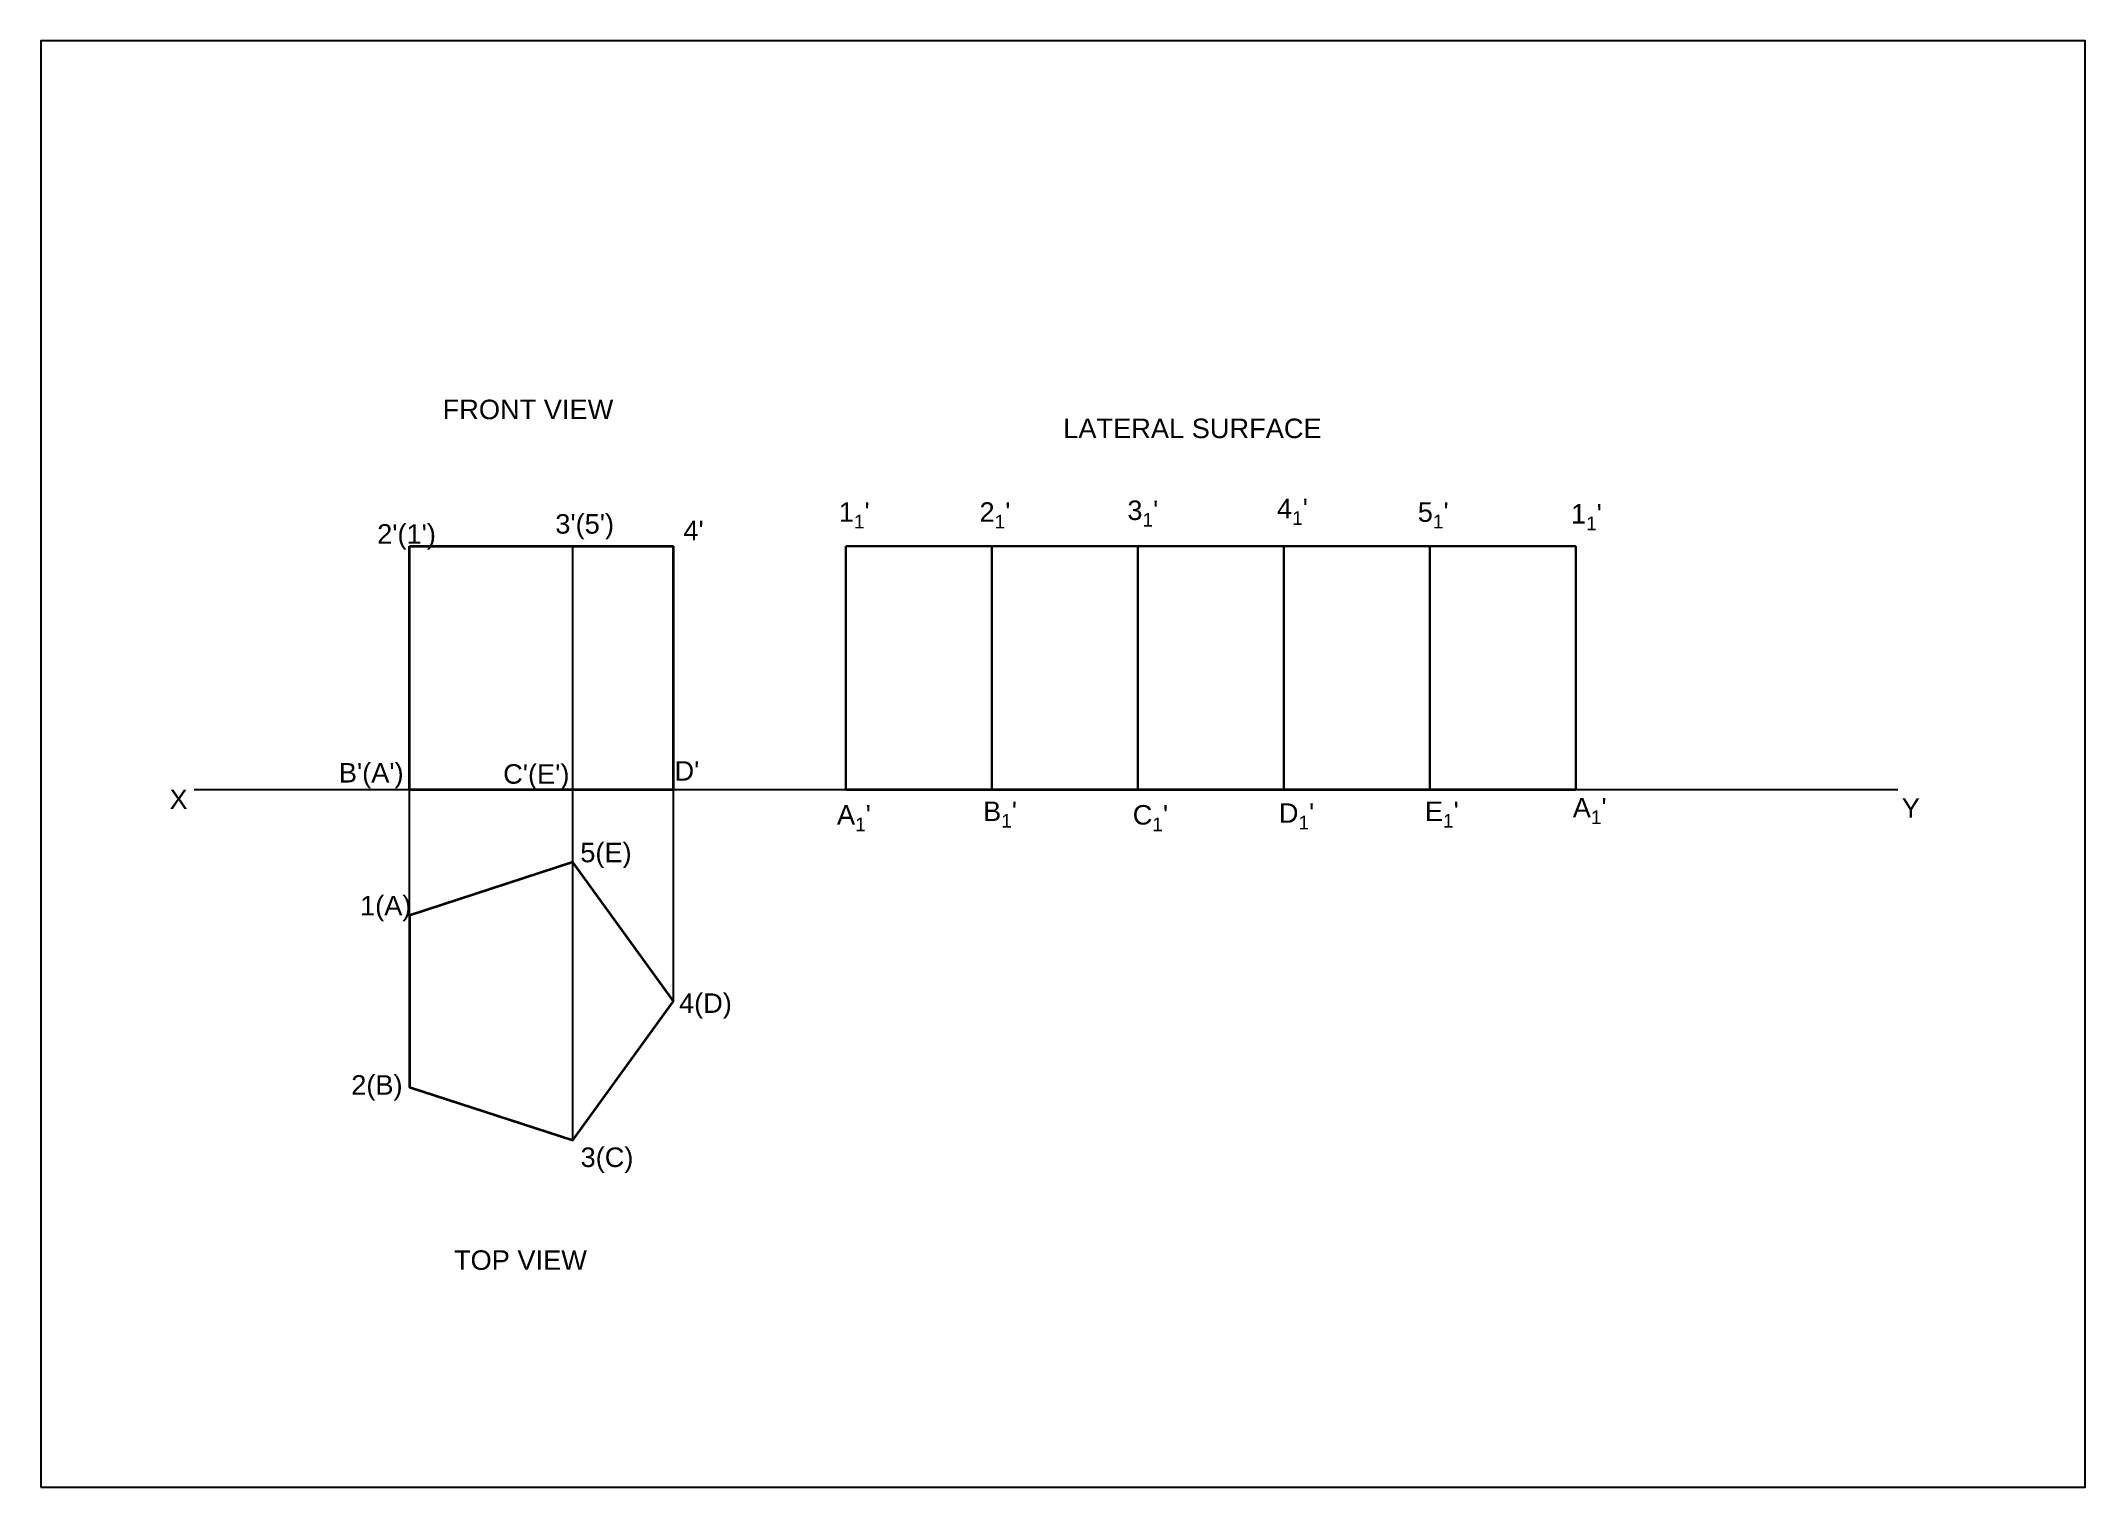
# Model space of a CAD drawing. Header units: millimetres. Extents: x 0 to 420, y 0 to 297.
import ezdxf

# ---------------------------------------------------------------- set-up
doc = ezdxf.new("R2010")
doc.units = ezdxf.units.MM
doc.styles.get("Standard").update_dxf_attribs({"font": 'arial.ttf'})

msp = doc.modelspace()

# ---------------------------------------------------------------- linework, layer by layer
at = {"color": 3, "lineweight": 35}
for p, q in [((75.73, 143.25), (75.73, 193.25)), ((75.73, 193.25), (130, 193.25)), ((130, 143.25), (130, 193.25)), ((75.73, 143.25), (109.27, 143.25)), ((109.27, 143.25), (130, 143.25))]:
    msp.add_line(p, q, dxfattribs=at)
for p, q in [((109.27, 143.25), (109.27, 193.25)), ((31.51, 143.25), (381.51, 143.25)), ((31.51, 143.25), (75.73, 143.25)), ((75.73, 117.42), (75.73, 143.25)), ((109.27, 71.26), (109.27, 143.25)), ((130, 99.79), (130, 143.25)), ((130, 143.25), (130, 143.25))]:
    msp.add_line(p, q)
at = {"color": 6, "lineweight": 30}
for p, q in [((165.39, 143.25), (165.39, 193.25)), ((165.39, 193.25), (195.39, 193.25)), ((195.39, 143.25), (195.39, 193.25)), ((195.39, 193.25), (225.39, 193.25)), ((225.39, 143.25), (225.39, 193.25)), ((225.39, 193.25), (255.39, 193.25)), ((255.39, 143.25), (255.39, 193.25)), ((255.39, 193.25), (285.39, 193.25)), ((285.39, 143.25), (285.39, 193.25)), ((285.39, 193.25), (315.39, 193.25)), ((315.39, 143.25), (315.39, 193.25))]:
    msp.add_line(p, q, dxfattribs=at)
at = {"color": 6, "lineweight": 35}
msp.add_line((165.39, 143.25), (315.39, 143.25), dxfattribs=at)
msp.add_lwpolyline([(0, 0), (420, 0), (420, 297), (0, 297)], close=True)
at = {"color": 3, "lineweight": 35}
msp.add_lwpolyline([(130, 99.79), (109.27, 128.32), (75.73, 117.42), (75.73, 82.15), (109.27, 71.26)], close=True, dxfattribs=at)

# ---------------------------------------------------------------- texts
at = {"char_height": 4, "attachment_point": 1}
for s, width, gutter_width, heights, insert in [('FRONT VIEW', 41.1269, 12.5, [10.74], (82.54, 223.32)), ('LATERAL SURFACE', 68.8116, 12.5, [4.22], (210.05, 219.43)), ("\\A1;1{\\H0.7x;\\S^ 1;}'", 5.074, 12.5, [4], (163.93, 202.24)), ("\\A1;2{\\H0.7x;\\S^ 1;}'", 5.074, 12.5, [0], (192.85, 202.24)), ("\\A1;3{\\H0.7x;\\S^ 1;}'", 5.074, 12.5, [4], (223.22, 202.61)), ("\\A1;4{\\H0.7x;\\S^ 1;}'", 5.074, 12.5, [0], (253.97, 202.97)), ("\\A1;5{\\H0.7x;\\S^ 1;}'", 5.074, 12.5, [4], (282.89, 202.24)), ("\\A1;1{\\H0.7x;\\S^ 1;}'", 5.074, 12.5, [0], (314.36, 201.88)), ("2'(1')", 5.074, 12.5, [0], (69.09, 197.75)), ("3'(5')", 5.074, 12.5, [0], (105.69, 199.81)), ("4'", 5.074, 12.5, [0], (132.01, 198.44)), ("B'(A')", 5.074, 12.5, [0], (61.22, 148.7)), ("C'(E')", 5.074, 12.5, [0], (94.98, 148.45)), (" D'", 10.5653, 12.5, [2.66], (128.63, 149.08)), ('X', 5.074, 12.5, [0], (26.43, 143.25)), ("\\A1;A{\\H0.7x;\\S^ 1;}'", 10.1982, 12.5, [8.02], (163.56, 140.06)), ("\\A1;B{\\H0.7x;\\S^ 1;}'", 5.074, 12.5, [0], (193.58, 140.79)), ("\\A1;C{\\H0.7x;\\S^ 1;}'", 5.074, 12.5, [0], (224.32, 140.06)), ("\\A1;D{\\H0.7x;\\S^ 1;}'", 5.074, 12.5, [0], (254.34, 140.43)), ("\\A1;E{\\H0.7x;\\S^ 1;}'", 5.074, 12.5, [0], (284.35, 140.79)), ("\\A1;A{\\H0.7x;\\S^ 1;}'", 5.074, 12.5, [0], (314.73, 141.53)), ('Y', 5.074, 12.5, [0], (382.33, 141.45)), (' 5(E)', 16.4617, 12.5, [0], (109.27, 132.32)), ('1(A)', 5.074, 12.5, [0], (65.57, 121.42)), (' 4(D)', 15.274, 12.5, [4], (129.55, 101.39)), ('2(B)', 5.074, 12.5, [0], (63.76, 84.59)), ('3(C)', 5.074, 12.5, [0], (110.88, 69.74)), ('TOP VIEW', 33.6738, 0, [14.61], (84.87, 48.62))]:
    msp.add_mtext_dynamic_manual_height_columns(s, width=width, gutter_width=gutter_width, heights=heights, dxfattribs=dict(at, insert=insert))

doc.saveas('drawing.dxf')
